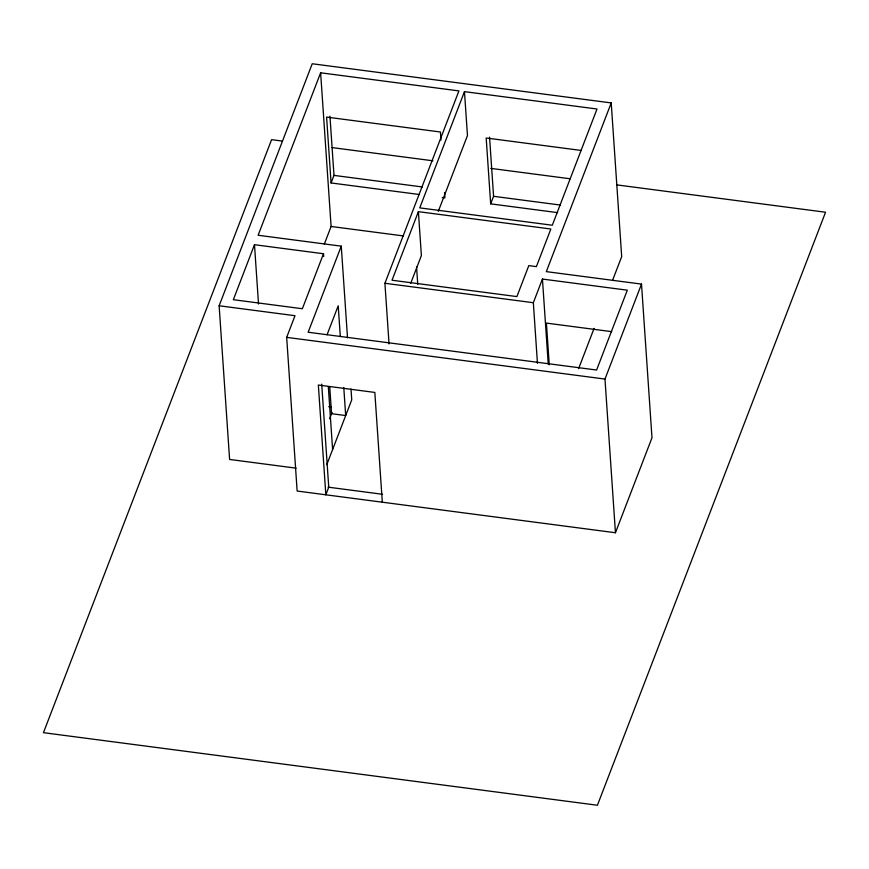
<?xml version="1.0" encoding="UTF-8"?>
<svg xmlns="http://www.w3.org/2000/svg" width="869" height="869" viewBox="0 0 869 869"><rect width="100%" height="100%" fill="white"/><g stroke="black" fill="none" stroke-linecap="round" stroke-linejoin="round"><path stroke-width="1.3" d="M296.155 468.163L229.601 459.451L219.129 305.769L312.232 63.752L611.222 102.922L621.693 256.605L612.493 280.524M254.487 244.71L233.337 299.696L302.358 308.734L323.507 253.748L254.487 244.71L258.527 304.02M389.051 343.939L384.913 283.272L458.919 90.908L320.628 72.79L258.126 235.26L341.267 246.155L347.513 337.824M419.466 194.526L331.078 182.946L333.989 175.386L329.948 116.25M611.222 102.922L546.319 271.628L641.507 284.098L651.989 437.77L615.448 532.74L297.144 491.039L286.672 337.368L295.004 315.708L219.129 305.769M324.322 244.102L331.1 226.472L320.628 72.79M341.267 246.155L308.147 332.24L596.59 370.031L627.309 290.181L542.441 279.058L533.338 302.716L537.466 363.383M327.07 334.75L338.215 305.779L340.311 336.575M329.655 418.673L332.067 412.427M418.391 211.667L392.017 280.231L516.892 296.59L528.797 265.632L536.379 266.631L550.848 229.014L418.391 211.667L421.389 255.573L410.722 283.283M464.47 91.636L419.749 207.876L552.304 225.234L597.014 109.005L464.47 91.636L467.468 135.542L438.302 211.352M326.82 464.6L351.739 399.827L351.011 389.04M557.626 212.633L490.67 203.857L493.581 196.296L489.551 137.161M578.591 368.652L594.092 328.363M615.448 532.74L604.976 379.069L641.507 284.098M581.263 150.456L486.184 137.997L490.67 203.857M282.338 141.071L271.584 139.659L43.45 732.676L597.416 805.248L825.55 212.242L617.142 184.934M332.088 147.589L432.936 160.798M490.746 168.38L570.086 178.764M333.989 175.386L422.367 186.965M493.581 196.296L560.538 205.073M442.223 197.513L444.906 197.86L444.537 192.483M331.1 226.472L403.553 235.955M384.913 283.272L533.338 302.716M611.657 331.643L546.405 323.094L549.251 364.763M286.672 337.368L604.976 379.069M328.678 406.735L331.328 407.083M328.015 487.14L382.534 494.287M542.441 279.058L548.23 363.981M440.963 140.061L440.42 132.001L326.592 117.087L331.078 182.946M416.566 266.881L417.75 284.282M382.317 502.195L374.832 392.43L318.347 385.032L325.832 494.798L328.743 487.237L321.715 384.163M343.776 387.433L345.688 415.545L331.567 413.698L329.742 386.922M323.507 253.748L323.692 256.442M328.319 386.64L332.61 449.555"/></g></svg>
